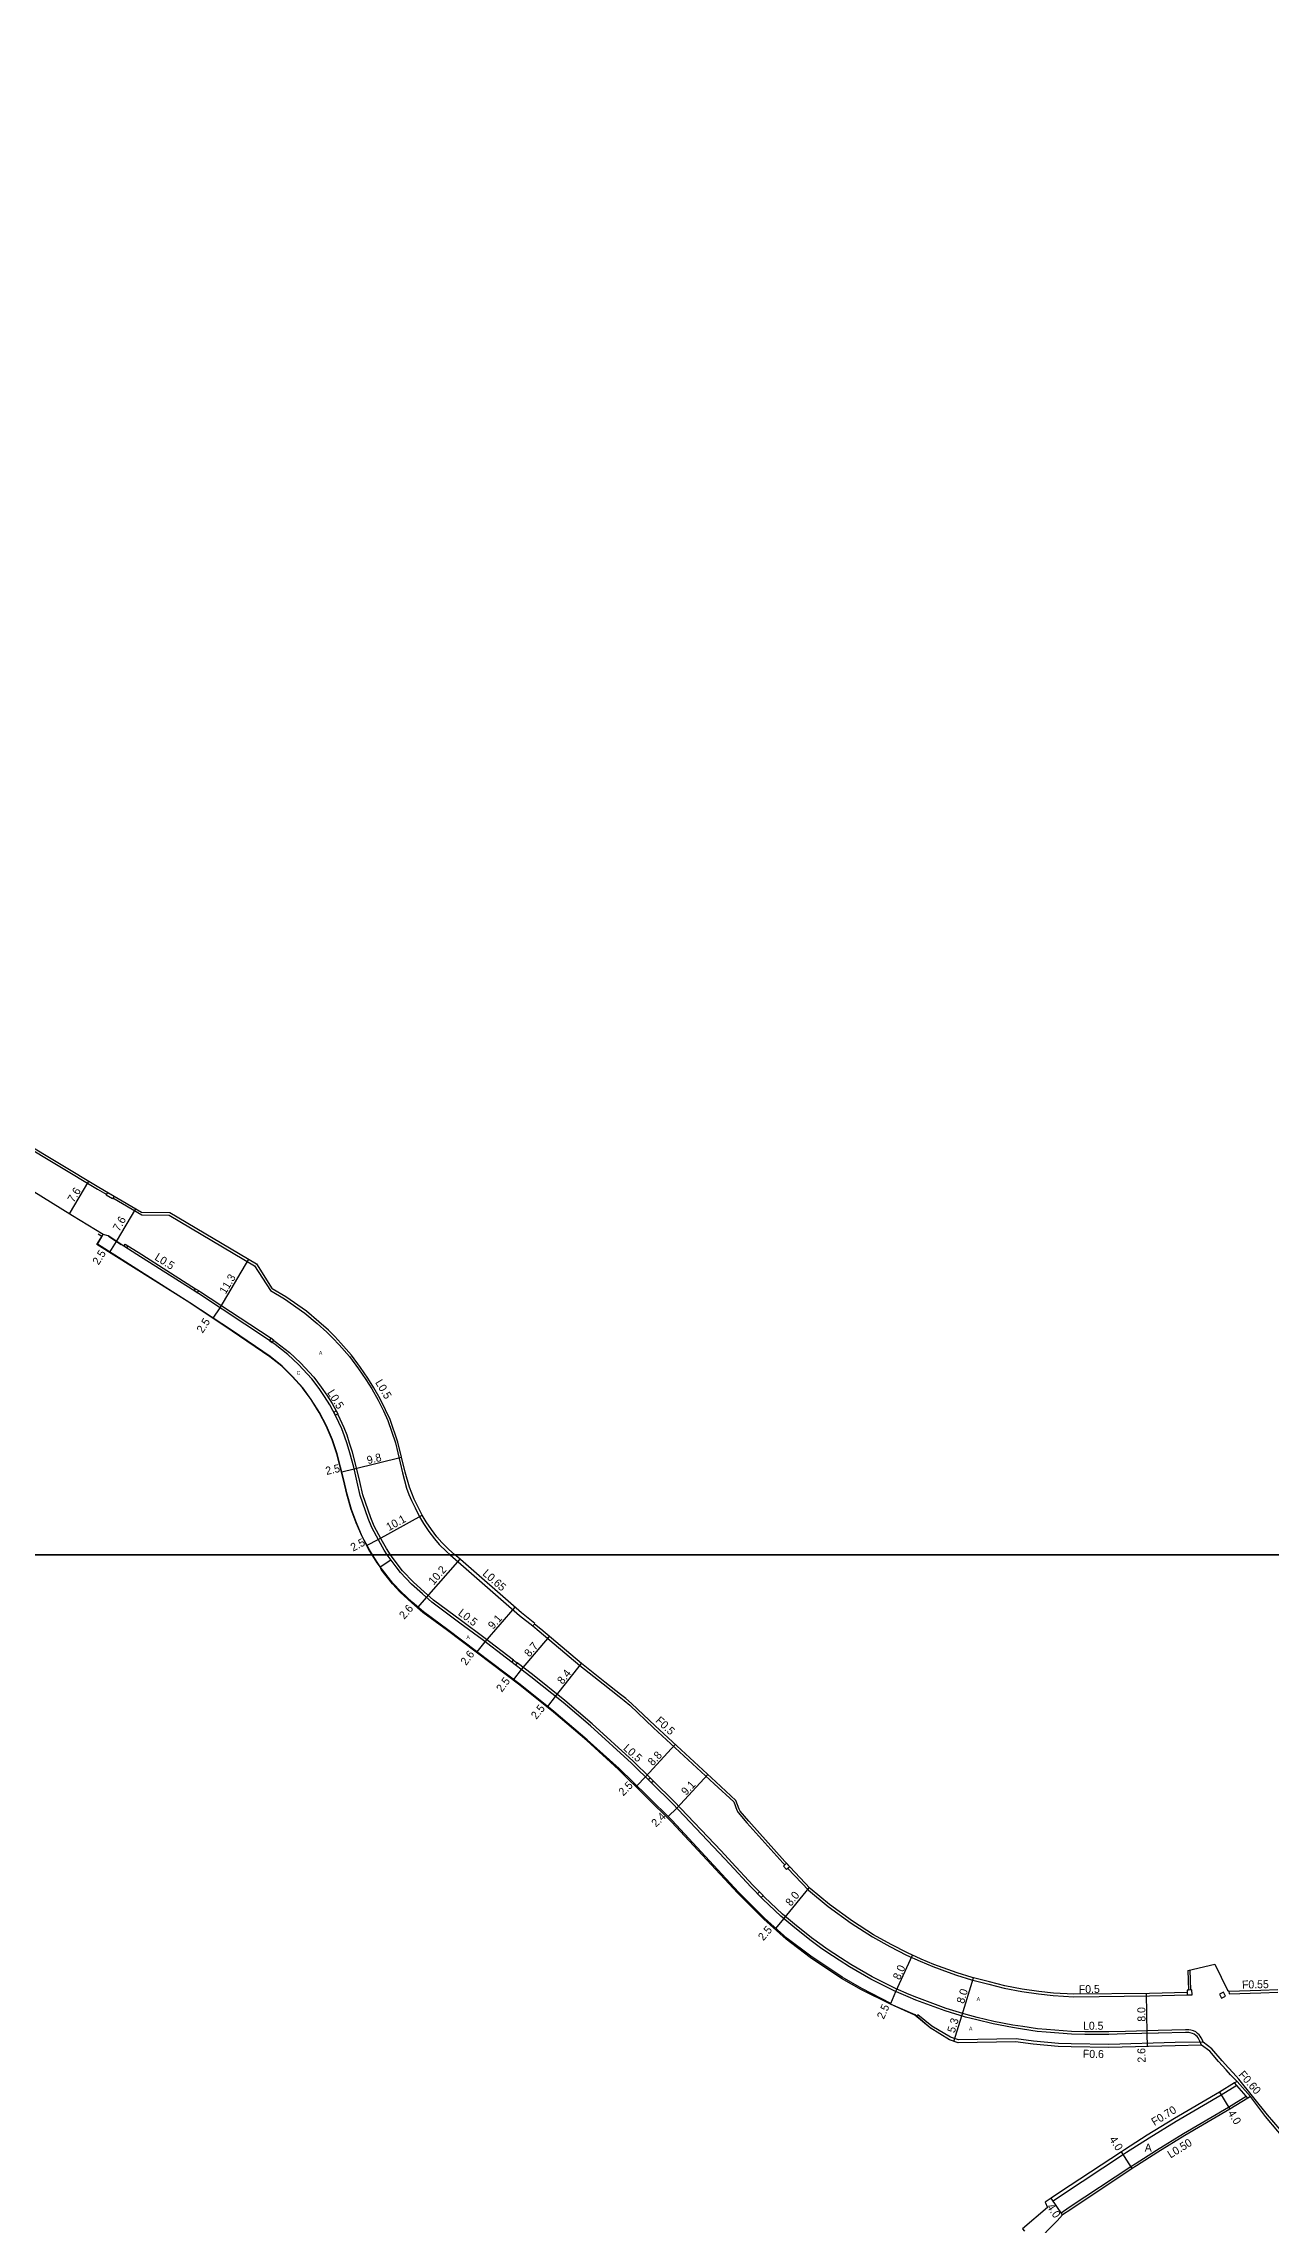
# Model space of a CAD drawing. Header units: metres. Extents: x -24000 to -21600, y -108000 to -105000.
# Drawn here: x -23737.4 to -23491.9, y -107533.9 to -107097.9 of the extents above; entities that cross this region are included whole.
import ezdxf

# ---------------------------------------------------------------- set-up
doc = ezdxf.new("R2010")
doc.units = ezdxf.units.M
doc.header["$LTSCALE"] = 2.5
for name, color, linetype in [('側溝・桝', 7, 'Continuous'), ('図郭', 7, 'Continuous'), ('幅員', 7, 'Continuous'), ('歩道・分離帯・安全施設', 7, 'Continuous'), ('舗装', 7, 'Continuous'), ('道路', 7, 'Continuous')]:
    doc.layers.add(name, color=color, linetype=linetype)
doc.styles.get("Standard").update_dxf_attribs({"font": ''})
doc.styles.add('YOKO_DECO', font='')
doc.styles.get('Standard').set_extended_font_data('@MS PGothic')
doc.styles.get('YOKO_DECO').set_extended_font_data('MS PGothic')

msp = doc.modelspace()

# ---------------------------------------------------------------- linework, layer by layer
at = {"layer": '側溝・桝'}
for points in [[(-23778.49, -107291.52), (-23778.09, -107295.91), (-23771.8, -107299.67), (-23749.55, -107313.15), (-23726.55, -107326.91), (-23724.73, -107327.97)], [(-23723.49, -107328.69), (-23717.72, -107332.06), (-23712.26, -107332.15), (-23695.13, -107342.26), (-23691.98, -107347.16), (-23689.13, -107348.88), (-23685.07, -107351.71), (-23682.6, -107353.79), (-23680.69, -107355.49), (-23679.46, -107356.72), (-23678.25, -107358.02), (-23676.16, -107360.41), (-23674.37, -107362.86), (-23672.92, -107364.95), (-23671.7, -107366.86), (-23670.44, -107369.08), (-23669.38, -107371.23), (-23668.49, -107373.15), (-23666.96, -107377.66), (-23665.58, -107383.62), (-23664.77, -107386.68), (-23664.29, -107387.95), (-23663.77, -107389.16), (-23663.05, -107390.67), (-23662.14, -107392.44), (-23661.33, -107393.76), (-23660.26, -107395.36), (-23659.17, -107396.81), (-23658.19, -107397.96), (-23656.76, -107399.38), (-23656.05, -107400)], [(-23720.48, -107338.27), (-23718.44, -107339.53), (-23706.97, -107346.82)], [(-23706.36, -107347.21), (-23705.94, -107347.48), (-23692.06, -107356.61), (-23691.88, -107356.74)], [(-23691.3, -107357.17), (-23690.74, -107357.58), (-23688.15, -107359.56), (-23685.96, -107361.63), (-23683.31, -107364.48), (-23681.82, -107366.49), (-23680.7, -107368.08), (-23679.63, -107369.8), (-23678.84, -107371.24)], [(-23667.97, -107400), (-23667.98, -107400), (-23668.74, -107398.79), (-23669.85, -107396.92), (-23671.2, -107394.32), (-23671.92, -107392.62), (-23673.49, -107388.05), (-23674.1, -107385.4), (-23674.81, -107382.37), (-23675.57, -107379.53), (-23676.14, -107377.7), (-23676.65, -107376.13), (-23677.23, -107374.61), (-23678.4, -107372.06), (-23678.51, -107371.86)], [(-23643.37, -107421.07), (-23649.28, -107416.55), (-23653.76, -107413.26), (-23659.34, -107409.08), (-23661.23, -107407.41), (-23663.37, -107405.53), (-23665.55, -107403.2), (-23666.41, -107402.09), (-23667.97, -107400)], [(-23656.05, -107400), (-23654.93, -107400.97), (-23642.13, -107412.15), (-23639.48, -107414.25)], [(-23639.18, -107413.88), (-23639.48, -107414.25), (-23638.2, -107415.27), (-23630.05, -107422.16), (-23625.4, -107425.83), (-23622.23, -107428.35), (-23621.21, -107429.15), (-23620.1, -107430.12), (-23615.35, -107434.6), (-23603.19, -107445.79), (-23599.26, -107449.39), (-23598.67, -107451.05), (-23598.42, -107451.55), (-23596.66, -107453.59), (-23589.45, -107461.64), (-23589.07, -107462.04)], [(-23616.02, -107444.59), (-23619.4, -107441.27), (-23627.6, -107433.81), (-23633.11, -107429.13), (-23639.55, -107423.99), (-23642.62, -107421.65)], [(-23594.15, -107467.43), (-23595.46, -107466.08), (-23599.66, -107461.54), (-23601.8, -107459.22), (-23611.18, -107449.36), (-23615.36, -107445.25)], [(-23588.44, -107462.71), (-23584.34, -107467.1), (-23580.4, -107470.31), (-23575.81, -107473.66), (-23571.54, -107476.39), (-23568.05, -107478.35), (-23564.73, -107480.06), (-23561.99, -107481.29), (-23559.45, -107482.36), (-23556.4, -107483.5), (-23554.73, -107484.05), (-23551.74, -107484.99), (-23548.24, -107485.9), (-23545.19, -107486.64), (-23541.65, -107487.33), (-23538.34, -107487.79), (-23535.36, -107488.11), (-23531.27, -107488.37), (-23516.11, -107488.19), (-23508.55, -107488.03)], [(-23505.41, -107497.47), (-23505.53, -107497.08), (-23505.76, -107496.61), (-23505.98, -107496.29), (-23506.2, -107496), (-23506.5, -107495.71), (-23506.88, -107495.43), (-23507.3, -107495.22), (-23507.84, -107495.07), (-23508.23, -107495.02), (-23508.9, -107495.03), (-23514.37, -107495.14), (-23520.94, -107495.3), (-23524.24, -107495.38), (-23529.04, -107495.37), (-23531.72, -107495.32), (-23536.74, -107494.95), (-23538.51, -107494.78), (-23541.47, -107494.36), (-23543.43, -107494.05), (-23547.26, -107493.3), (-23550.57, -107492.51), (-23552.8, -107491.94), (-23556.82, -107490.7), (-23562.67, -107488.56), (-23564.18, -107487.94), (-23566.94, -107486.74), (-23571.6, -107484.39), (-23575.87, -107481.93), (-23577.94, -107480.63), (-23580.61, -107478.88), (-23581.63, -107478.16), (-23583.74, -107476.61), (-23587.14, -107473.87), (-23589.52, -107471.86), (-23593.12, -107468.5), (-23593.45, -107468.15)], [(-23507.85, -107487.03), (-23507.99, -107483.04)], [(-23500.22, -107487.26), (-23500.2, -107487.83), (-23493.85, -107487.62), (-23490.44, -107487.47)], [(-23542.77, -107496.82), (-23554.3, -107496.97), (-23555.91, -107496.45), (-23559.64, -107494.26), (-23562.48, -107491.98), (-23562.77, -107492.3)], [(-23487.38, -107517.99), (-23490.01, -107514.95), (-23492.5, -107511.97), (-23498.24, -107504.86), (-23499.39, -107503.62), (-23500.3, -107502.57), (-23501.6, -107501.17), (-23503.65, -107498.8), (-23505.41, -107497.47), (-23510.97, -107497.55), (-23524.27, -107497.92), (-23531.78, -107497.8), (-23534.34, -107497.71), (-23539.3, -107497.24), (-23542.77, -107496.82)], [(-23498.64, -107506.15), (-23501.77, -107508.04), (-23510.76, -107513.32), (-23516.21, -107516.67), (-23520.74, -107519.55), (-23521.34, -107519.95), (-23533.71, -107528.14), (-23535.37, -107529.24)], [(-23496.43, -107508.67), (-23496.76, -107508.29), (-23498.64, -107506.15), (-23499.11, -107505.62)], [(-23495.9, -107508.35), (-23498.59, -107505.3)], [(-23533.55, -107531.99), (-23533.82, -107531.57), (-23532.16, -107530.47), (-23519.85, -107522.32), (-23519.01, -107521.77), (-23514.73, -107519.05), (-23509.32, -107515.72), (-23500.31, -107510.43), (-23496.76, -107508.29)], [(-23535.37, -107529.24), (-23535.76, -107528.66)]]:
    msp.add_lwpolyline(points, dxfattribs=at)
for points in [[(-23724.5, -107327.57), (-23723.26, -107328.3), (-23723.58, -107328.84), (-23724.81, -107328.11)], [(-23720.48, -107338.27), (-23720.74, -107338.66), (-23721.3, -107338.29), (-23721.05, -107337.9)], [(-23706.36, -107347.21), (-23706.63, -107347.64), (-23707.24, -107347.25), (-23706.97, -107346.82)], [(-23691.61, -107357.6), (-23691.3, -107357.17), (-23691.88, -107356.74), (-23692.19, -107357.17)], [(-23679.31, -107371.5), (-23678.84, -107371.24), (-23678.51, -107371.86), (-23678.97, -107372.11)], [(-23643.68, -107421.5), (-23643.37, -107421.07), (-23642.62, -107421.65), (-23642.93, -107422.07)], [(-23616.39, -107444.97), (-23616.02, -107444.59), (-23615.36, -107445.25), (-23615.73, -107445.62)], [(-23588.72, -107461.71), (-23588.09, -107462.39), (-23588.72, -107462.97), (-23589.35, -107462.3)], [(-23594.53, -107467.79), (-23594.11, -107467.39), (-23593.41, -107468.12), (-23593.83, -107468.52)], [(-23507.64, -107487.02), (-23508.6, -107487.06), (-23508.55, -107488.03), (-23507.59, -107487.99)], [(-23501.3, -107487.48), (-23502.1, -107487.87), (-23501.71, -107488.66), (-23500.91, -107488.26)]]:
    msp.add_lwpolyline(points, close=True, dxfattribs=at)
at = {"layer": '図郭'}
for points in [[(-24000, -106800), (-23200, -106800), (-23200, -107400), (-24000, -107400)], [(-24000, -107400), (-23200, -107400), (-23200, -108000), (-24000, -108000)]]:
    msp.add_lwpolyline(points, close=True, dxfattribs=at)
at = {"layer": '幅員'}
for points in [[(-23732.18, -107331.88), (-23728.27, -107325.34)], [(-23722.75, -107337.38), (-23718.93, -107330.83)], [(-23724.11, -107339.5), (-23722.75, -107337.38)], [(-23702.03, -107350.66), (-23696.3, -107340.94)], [(-23703.4, -107352.73), (-23702.03, -107350.66)], [(-23677.69, -107383.45), (-23675.24, -107382.87)], [(-23675.24, -107382.87), (-23665.75, -107380.53)], [(-23670.43, -107396.95), (-23661.59, -107392.13)], [(-23672.65, -107398.11), (-23670.43, -107396.95)], [(-23660.73, -107408.56), (-23654.04, -107400.9)], [(-23662.43, -107410.48), (-23660.73, -107408.56)], [(-23649.04, -107417.4), (-23643.03, -107410.52)], [(-23650.61, -107419.44), (-23649.04, -107417.4)], [(-23641.77, -107422.96), (-23636.18, -107416.35)], [(-23643.31, -107424.96), (-23641.77, -107422.96)], [(-23634.92, -107428.36), (-23629.75, -107421.79)], [(-23636.5, -107430.34), (-23634.92, -107428.36)], [(-23616.95, -107444.43), (-23610.99, -107437.95)], [(-23618.68, -107446.19), (-23616.95, -107444.43)], [(-23610.65, -107450.67), (-23604.47, -107443.95)], [(-23612.43, -107452.36), (-23610.65, -107450.67)], [(-23589.24, -107472.78), (-23584.2, -107466.6)], [(-23590.87, -107474.71), (-23589.24, -107472.78)], [(-23566.83, -107487.36), (-23563.56, -107480.06)], [(-23553.67, -107492.23), (-23551.3, -107484.62)], [(-23567.84, -107489.7), (-23566.83, -107487.36)], [(-23516.59, -107495.72), (-23516.69, -107487.71)], [(-23555.24, -107497.31), (-23553.67, -107492.23)], [(-23516.53, -107498.32), (-23516.59, -107495.72)], [(-23502.12, -107507.44), (-23500.05, -107510.86)], [(-23519.58, -107522.74), (-23521.73, -107519.37)], [(-23533.55, -107531.99), (-23535.76, -107528.66)]]:
    msp.add_lwpolyline(points, dxfattribs=at)
at = {"layer": '歩道・分離帯・安全施設'}
for points in [[(-23671.61, -107400), (-23672.2, -107399.07), (-23673.63, -107396.38), (-23674.82, -107393.66), (-23675.8, -107390.98), (-23676.68, -107387.91), (-23677.33, -107385.05), (-23678.67, -107379.86), (-23679.6, -107377.04), (-23680.8, -107374.24), (-23682.2, -107371.58), (-23683.84, -107368.99), (-23685.54, -107366.65), (-23687.64, -107364.38), (-23689.69, -107362.33), (-23692.11, -107360.43), (-23699.6, -107355.31), (-23708.12, -107349.66), (-23726.69, -107337.96), (-23725.71, -107336.42), (-23726.41, -107335.91)], [(-23668.6, -107400), (-23669.19, -107399.07), (-23670.31, -107397.18), (-23671.68, -107394.55), (-23672.41, -107392.8), (-23674, -107388.2), (-23674.61, -107385.52), (-23675.32, -107382.5), (-23676.08, -107379.67), (-23676.64, -107377.86), (-23677.15, -107376.31), (-23677.72, -107374.82), (-23678.87, -107372.3), (-23680.08, -107370.07), (-23681.14, -107368.37), (-23682.24, -107366.8), (-23683.72, -107364.82), (-23686.33, -107362), (-23688.49, -107359.96), (-23691.04, -107358.01), (-23692.37, -107357.04), (-23706.39, -107347.79), (-23718.72, -107339.97), (-23721.3, -107338.29), (-23724.41, -107336.29), (-23725.42, -107335.99)], [(-23668.6, -107400), (-23669.19, -107399.07), (-23670.31, -107397.18), (-23671.68, -107394.55), (-23672.41, -107392.8), (-23674, -107388.2), (-23674.61, -107385.52), (-23675.32, -107382.5), (-23676.08, -107379.67), (-23676.64, -107377.86), (-23677.15, -107376.31), (-23677.72, -107374.82), (-23678.87, -107372.3), (-23680.08, -107370.07), (-23681.14, -107368.37), (-23682.24, -107366.8), (-23683.72, -107364.82), (-23686.33, -107362), (-23688.49, -107359.96), (-23691.04, -107358.01), (-23692.37, -107357.04), (-23706.39, -107347.79), (-23718.72, -107339.97), (-23721.3, -107338.29), (-23724.41, -107336.29), (-23725.42, -107335.99)], [(-23724.38, -107336.34), (-23721.81, -107337.98)], [(-23668.6, -107400), (-23669.19, -107399.07), (-23670.31, -107397.18), (-23671.68, -107394.55), (-23672.41, -107392.8), (-23674, -107388.2), (-23674.61, -107385.52), (-23675.32, -107382.5), (-23676.08, -107379.67), (-23676.64, -107377.86), (-23677.15, -107376.31), (-23677.72, -107374.82), (-23678.87, -107372.3), (-23680.08, -107370.07), (-23681.14, -107368.37), (-23682.24, -107366.8), (-23683.72, -107364.82), (-23686.33, -107362), (-23688.49, -107359.96), (-23691.04, -107358.01), (-23692.37, -107357.04), (-23706.39, -107347.79), (-23718.72, -107339.97), (-23721.3, -107338.29)], [(-23559.9, -107494.66), (-23562.98, -107491.99), (-23567.93, -107489.84), (-23573.76, -107487), (-23577.73, -107484.72), (-23584.03, -107480.53), (-23588.78, -107476.89), (-23593.29, -107472.85), (-23598.49, -107467.67), (-23611.77, -107453.39), (-23616.79, -107448.39), (-23622.36, -107442.97), (-23628.68, -107437.13), (-23635.38, -107431.52), (-23642.09, -107426.12), (-23656.56, -107415.16), (-23661.48, -107411.54), (-23663.7, -107409.62), (-23666.03, -107407.47), (-23667.55, -107405.86), (-23669.81, -107402.94), (-23670.04, -107402.46), (-23670.59, -107401.6), (-23671.61, -107400)], [(-23505.74, -107498.03), (-23506.02, -107497.27), (-23506.22, -107496.88), (-23506.41, -107496.59), (-23506.6, -107496.35), (-23506.84, -107496.11), (-23507.15, -107495.89), (-23507.49, -107495.72), (-23507.95, -107495.59), (-23508.26, -107495.54), (-23508.89, -107495.56), (-23514.33, -107495.67), (-23514.36, -107495.67), (-23520.93, -107495.83), (-23524.24, -107495.91), (-23529.04, -107495.9), (-23531.75, -107495.85), (-23536.78, -107495.48), (-23538.57, -107495.3), (-23541.55, -107494.88), (-23543.53, -107494.56), (-23547.37, -107493.82), (-23550.69, -107493.02), (-23552.95, -107492.45), (-23556.99, -107491.19), (-23562.86, -107489.05), (-23564.39, -107488.43), (-23567.17, -107487.22), (-23571.85, -107484.85), (-23576.14, -107482.38), (-23578.22, -107481.07), (-23580.9, -107479.31), (-23581.94, -107478.59), (-23584.07, -107477.03), (-23587.48, -107474.27), (-23589.87, -107472.25), (-23593.49, -107468.87), (-23595.84, -107466.44), (-23600.04, -107461.9), (-23602.19, -107459.59), (-23611.55, -107449.73), (-23619.76, -107441.66), (-23627.95, -107434.21), (-23633.44, -107429.54), (-23639.88, -107424.41), (-23649.6, -107416.97), (-23654.07, -107413.68), (-23659.67, -107409.49), (-23661.58, -107407.8), (-23663.73, -107405.91), (-23665.95, -107403.54), (-23666.83, -107402.41), (-23668.41, -107400.3), (-23668.6, -107400)], [(-23514.33, -107495.67), (-23514.36, -107495.67), (-23520.93, -107495.83), (-23524.24, -107495.91), (-23529.04, -107495.9), (-23531.75, -107495.85), (-23536.78, -107495.48), (-23538.57, -107495.3), (-23541.55, -107494.88), (-23543.53, -107494.56), (-23547.37, -107493.82), (-23550.69, -107493.02), (-23552.95, -107492.45), (-23556.99, -107491.19), (-23562.86, -107489.05), (-23564.39, -107488.43), (-23567.17, -107487.22), (-23571.85, -107484.85), (-23576.14, -107482.38), (-23578.22, -107481.07), (-23580.9, -107479.31), (-23581.94, -107478.59), (-23584.07, -107477.03), (-23587.48, -107474.27), (-23589.87, -107472.25), (-23593.49, -107468.87), (-23595.84, -107466.44), (-23600.04, -107461.9), (-23602.19, -107459.59), (-23611.55, -107449.73), (-23619.76, -107441.66), (-23627.95, -107434.21), (-23633.44, -107429.54), (-23639.88, -107424.41), (-23649.6, -107416.97), (-23654.07, -107413.68), (-23659.67, -107409.49), (-23661.58, -107407.8), (-23663.73, -107405.91), (-23665.95, -107403.54), (-23666.83, -107402.41), (-23668.41, -107400.3), (-23668.6, -107400)], [(-23505.95, -107497.48), (-23506.02, -107497.27), (-23506.22, -107496.88), (-23506.41, -107496.59), (-23506.6, -107496.35), (-23506.84, -107496.11), (-23507.15, -107495.89), (-23507.49, -107495.72), (-23507.95, -107495.59), (-23508.26, -107495.54), (-23508.89, -107495.56), (-23514.33, -107495.67), (-23514.36, -107495.67), (-23520.93, -107495.83), (-23524.24, -107495.91), (-23529.04, -107495.9), (-23531.75, -107495.85), (-23536.78, -107495.48), (-23538.57, -107495.3), (-23541.55, -107494.88), (-23543.53, -107494.56), (-23547.37, -107493.82), (-23550.69, -107493.02), (-23552.95, -107492.45), (-23556.99, -107491.19), (-23562.86, -107489.05), (-23564.39, -107488.43), (-23567.17, -107487.22), (-23571.85, -107484.85), (-23576.14, -107482.38), (-23578.22, -107481.07), (-23580.9, -107479.31), (-23581.94, -107478.59), (-23584.07, -107477.03), (-23587.48, -107474.27), (-23589.87, -107472.25), (-23593.49, -107468.87), (-23595.84, -107466.44), (-23600.04, -107461.9), (-23602.19, -107459.59), (-23611.55, -107449.73), (-23619.76, -107441.66), (-23627.95, -107434.21), (-23633.44, -107429.54), (-23639.88, -107424.41), (-23649.6, -107416.97), (-23654.07, -107413.68), (-23659.67, -107409.49), (-23661.58, -107407.8), (-23663.73, -107405.91), (-23665.95, -107403.54), (-23666.83, -107402.41), (-23668.41, -107400.3), (-23668.6, -107400)]]:
    msp.add_lwpolyline(points, dxfattribs=at)
at = {"layer": '舗装'}
msp.add_lwpolyline([(-23669.99, -107402.44), (-23667.86, -107401.03)], dxfattribs=at)
at = {"layer": '道路'}
for points in [[(-23749.31, -107312.75), (-23726.31, -107326.51), (-23717.74, -107331.52), (-23712.11, -107331.61), (-23694.73, -107341.86), (-23691.66, -107346.82)], [(-23671.55, -107400), (-23672.15, -107399.05), (-23673.59, -107396.36), (-23674.78, -107393.63), (-23675.76, -107390.95), (-23676.64, -107387.88), (-23677.28, -107385.02), (-23678.63, -107379.84), (-23679.56, -107377.02), (-23680.75, -107374.21), (-23682.15, -107371.56), (-23683.8, -107368.96), (-23685.49, -107366.62), (-23687.59, -107364.36), (-23689.64, -107362.31), (-23692.06, -107360.41), (-23699.55, -107355.28), (-23708.08, -107349.63), (-23726.56, -107337.95), (-23725.42, -107335.99), (-23731.57, -107332.25), (-23741.79, -107325.92)], [(-23655.08, -107400), (-23656.33, -107398.91), (-23657.71, -107397.54), (-23658.68, -107396.41), (-23659.75, -107394.99), (-23660.8, -107393.42), (-23661.59, -107392.13), (-23662.48, -107390.39), (-23663.19, -107388.9), (-23663.7, -107387.71), (-23664.15, -107386.5), (-23665.02, -107383.51), (-23666.49, -107377.52), (-23668.04, -107372.98), (-23668.94, -107371.02), (-23670.01, -107368.86), (-23671.29, -107366.62), (-23672.52, -107364.69), (-23673.97, -107362.58), (-23675.79, -107360.11), (-23677.89, -107357.69), (-23679.11, -107356.39), (-23680.36, -107355.14), (-23682.29, -107353.42), (-23684.78, -107351.33), (-23688.87, -107348.48), (-23691.66, -107346.82)], [(-23669.99, -107402.44), (-23671.55, -107400)], [(-23588.09, -107462.39), (-23589.09, -107461.32), (-23596.3, -107453.28), (-23598.02, -107451.28), (-23598.23, -107450.86), (-23598.84, -107449.12), (-23602.86, -107445.43), (-23615.02, -107434.25), (-23619.77, -107429.77), (-23620.9, -107428.78), (-23621.93, -107427.98), (-23625.1, -107425.46), (-23629.75, -107421.79), (-23637.9, -107414.9), (-23639.18, -107413.88), (-23639.08, -107413.76), (-23641.72, -107411.66), (-23654.51, -107400.49), (-23655.08, -107400)], [(-23567.84, -107489.7), (-23573.64, -107486.76), (-23577.59, -107484.46), (-23583.9, -107480.28), (-23588.61, -107476.72), (-23593.14, -107472.7), (-23598.32, -107467.46), (-23611.6, -107453.18), (-23616.58, -107448.21), (-23622.24, -107442.77), (-23628.59, -107436.99), (-23635.26, -107431.33), (-23642.01, -107425.94), (-23656.47, -107415.01), (-23661.35, -107411.4), (-23663.61, -107409.48), (-23665.9, -107407.35), (-23667.46, -107405.72), (-23669.99, -107402.44)], [(-23508.47, -107483.16), (-23508.34, -107487.05), (-23508.6, -107487.06), (-23508.57, -107487.55), (-23516.12, -107487.71), (-23531.25, -107487.89), (-23535.32, -107487.64), (-23538.28, -107487.31), (-23541.57, -107486.85), (-23545.09, -107486.17), (-23548.12, -107485.43), (-23551.61, -107484.52), (-23554.59, -107483.6), (-23556.46, -107482.96), (-23559.28, -107481.91), (-23561.8, -107480.85), (-23564.52, -107479.63), (-23567.82, -107477.93), (-23571.3, -107475.98), (-23575.54, -107473.26), (-23580.1, -107469.93), (-23584.01, -107466.75), (-23588.09, -107462.39)], [(-23508.47, -107483.16), (-23503.08, -107481.85)], [(-23503.08, -107481.85), (-23500.54, -107487.06), (-23500.22, -107487.26), (-23493.87, -107487.05), (-23490.46, -107486.91)], [(-23498.59, -107505.3), (-23499.89, -107504), (-23500.78, -107502.97), (-23502.3, -107501.3), (-23504.08, -107499.25), (-23505.74, -107498.03), (-23510.95, -107498.17), (-23524.27, -107498.54), (-23531.79, -107498.42), (-23534.38, -107498.33), (-23539.37, -107497.85), (-23542.94, -107497.4), (-23554.39, -107497.59), (-23556.15, -107497.02), (-23559.98, -107494.62), (-23563.06, -107492.06), (-23567.93, -107489.85), (-23567.84, -107489.7)], [(-23498.59, -107505.3), (-23499.11, -107505.62), (-23502.12, -107507.44), (-23511.12, -107512.72), (-23516.58, -107516.08), (-23521.12, -107518.96), (-23521.73, -107519.37), (-23534.1, -107527.55), (-23535.76, -107528.66), (-23537.01, -107529.48)], [(-23495.9, -107508.35), (-23496.43, -107508.67), (-23500.05, -107510.86), (-23509.06, -107516.15), (-23514.46, -107519.47), (-23518.74, -107522.19), (-23519.58, -107522.74)], [(-23463.69, -107541.42), (-23470.61, -107533.4), (-23475.32, -107528.05), (-23483.66, -107518.68), (-23485.87, -107520.61), (-23487.12, -107519.15), (-23487.5, -107519.47), (-23488.18, -107518.67), (-23487.8, -107518.34), (-23490.42, -107515.29), (-23492.94, -107512.35), (-23495.9, -107508.35)], [(-23519.58, -107522.74), (-23531.88, -107530.89), (-23533.55, -107531.99), (-23534.58, -107533.16), (-23539, -107537.67), (-23540, -107536.64)], [(-23537.01, -107529.48), (-23536.51, -107530.51), (-23541.52, -107534.76), (-23541.15, -107535.25)]]:
    msp.add_lwpolyline(points, dxfattribs=at)

# ---------------------------------------------------------------- texts
at = {"layer": '側溝・桝'}
for s, rotation, p in [('L0.5', 328, (-23715.27, -107340.95)), ('L0.5', 302, (-23680.67, -107367.61)), ('L0.5', 301, (-23671.08, -107365.57)), ('L0.65', 319, (-23649.66, -107403.98)), ('L0.5', 323, (-23654.56, -107411.95)), ('F0.5', 317, (-23615.05, -107433.34)), ('L0.5', 318, (-23621.51, -107438.87)), ('F0.5', 1, (-23530.24, -107487.69)), ('F0.55', 1, (-23497.6, -107486.75)), ('F0.6', 359, (-23529.45, -107500.58)), ('F0.60', 311.2951, (-23498.41, -107504.03)), ('F0.70', 31.6026, (-23515.13, -107514.24)), ('L0.50', 31.6026, (-23511.91, -107520.74))]:
    msp.add_text(s, height=1.6, rotation=rotation, dxfattribs=at).set_placement(p)
msp.add_text('L0.5', height=1.6, dxfattribs=at).set_placement((-23529.41, -107494.98))
at = {"layer": '幅員'}
for s, rotation, p in [('7.6', 59, (-23731.31, -107329.71)), ('7.6', 60, (-23722.24, -107335.48)), ('2.5', 58, (-23726.35, -107342.2)), ('11.3', 59, (-23700.94, -107348.02)), ('2.5', 57, (-23705.53, -107355.83)), ('9.8', 14, (-23672.46, -107381.93)), ('2.5', 13, (-23680.76, -107384.08)), ('10.1', 29, (-23668.27, -107395.31)), ('2.5', 28, (-23675.43, -107399.4)), ('10.2', 49, (-23659.32, -107406.17)), ('2.6', 49, (-23665.19, -107413.03)), ('9.1', 49, (-23647.42, -107415.02)), ('2.6', 53, (-23652.82, -107422.25)), ('8.7', 50, (-23640.15, -107420.58)), ('8.4', 52, (-23633.51, -107426.04)), ('2.5', 53, (-23645.68, -107427.61)), ('2.5', 51, (-23638.77, -107433.04)), ('8.8', 47, (-23615.49, -107442.33)), ('2.5', 45, (-23621.39, -107448.33)), ('9.1', 47, (-23608.81, -107448.23)), ('2.4', 44, (-23614.84, -107454.56)), ('8.0', 51, (-23587.86, -107470.4)), ('2.5', 50, (-23593.36, -107477.31)), ('8.0', 66, (-23566.08, -107485.14)), ('8.0', 73, (-23553.25, -107489.88)), ('2.5', 66, (-23569.28, -107492.99)), ('5.3', 73, (-23555.1, -107495.72)), ('8.0', 91, (-23516.91, -107493.35)), ('2.6', 91, (-23516.9, -107501.54)), ('4.0', 301.1692, (-23500.53, -107511.62)), ('4.0', 302.4545, (-23524.23, -107516.89)), ('4.0', 303.5531, (-23536.74, -107530.38))]:
    msp.add_text(s, height=1.6, rotation=rotation, dxfattribs=at).set_placement(p)
at = {"layer": '舗装', "style": 'YOKO_DECO'}
for s, p in [('A', (-23682.27, -107360.03, 146)), ('C', (-23686.74, -107364.01, 145.68)), ('A', (-23652.77, -107416.87, 146.3)), ('A', (-23550.69, -107489.2, 145.17)), ('A', (-23552.23, -107495.12, 145.2))]:
    msp.add_text(s, height=0.75, dxfattribs=at).set_placement(p)
at = {"layer": '舗装'}
msp.add_text('A', height=1.6, dxfattribs=at).set_placement((-23517.07, -107519.33))

doc.saveas('drawing.dxf')
